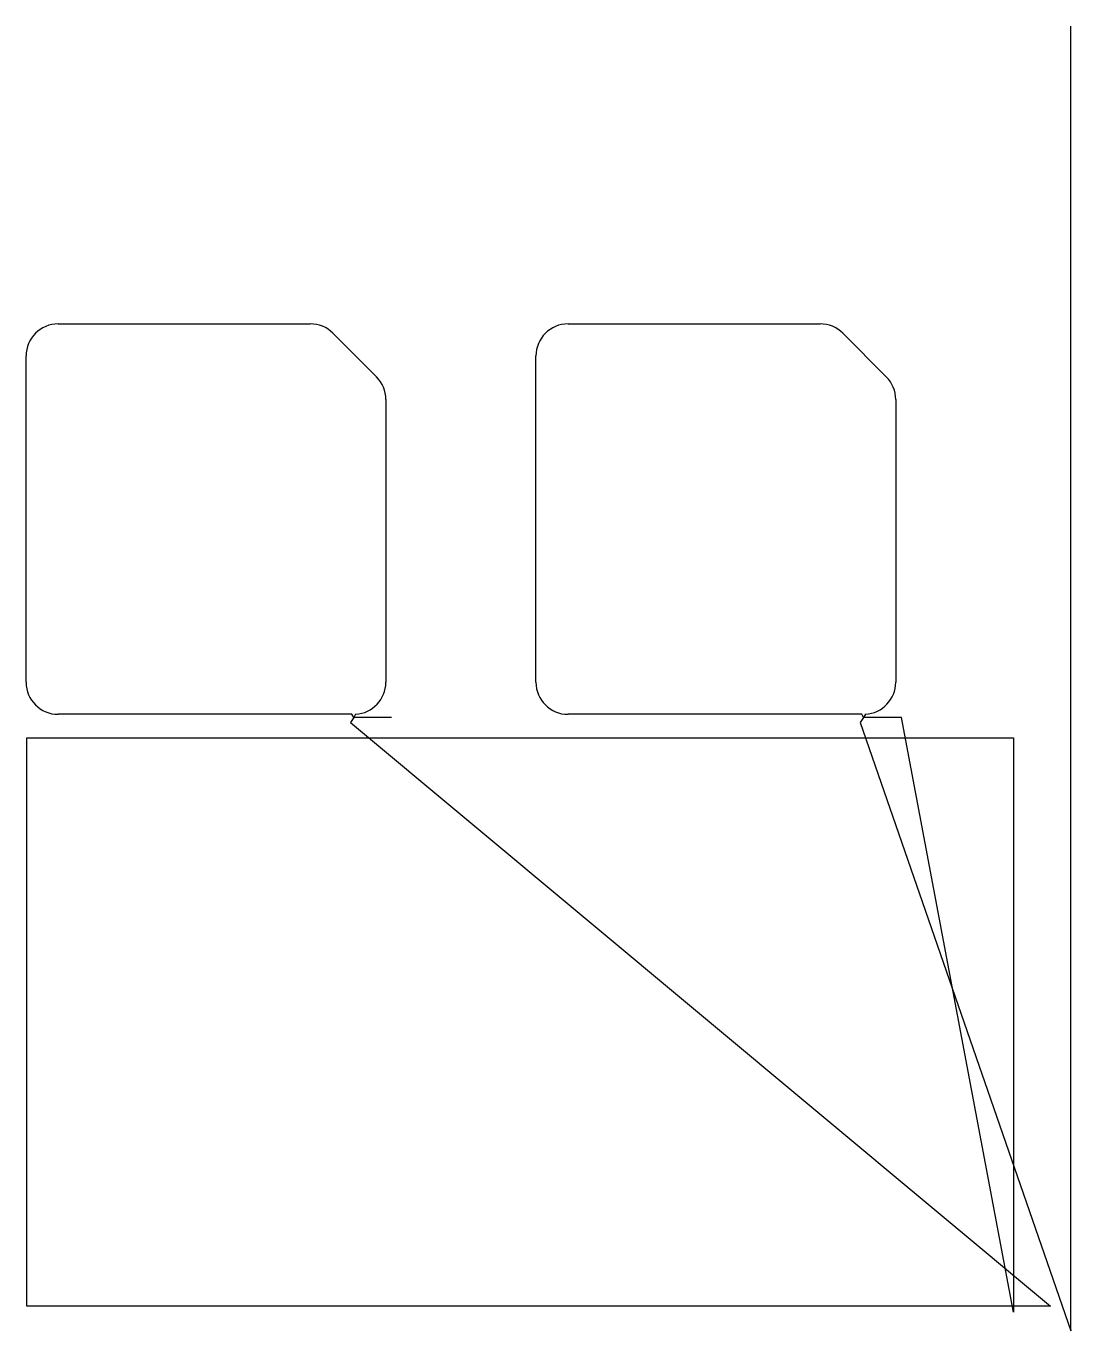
# Model space of a CAD drawing. Header units: metres. Extents: x 21 to 869, y 0 to 1060.
import ezdxf

# ---------------------------------------------------------------- set-up
doc = ezdxf.new("R2010")
doc.units = ezdxf.units.M

msp = doc.modelspace()

# ---------------------------------------------------------------- linework, layer by layer
at = {"layer": 'TOOL_0'}
for p, q in [((869.445, 1058.999), (869.445, 1059.999)), ((869.445, 0.999), (869.445, 1058.999)), ((47.03, 818.099), (251.675, 818.099)), ((461.093, 818.099), (665.738, 818.099)), ((270.13, 810.454), (305.485, 775.099)), ((684.193, 810.454), (719.548, 775.099)), ((20.93, 526.999), (20.93, 791.999)), ((434.993, 526.999), (434.993, 791.999)), ((313.13, 756.644), (313.13, 526.999)), ((727.193, 756.644), (727.193, 526.999)), ((285.53, 500.899), (47.03, 500.899)), ((287.067, 498.321), (284.316, 494.126)), ((287.067, 498.321), (285.53, 500.899)), ((288.529, 500.942), (287.067, 498.321)), ((317.812, 498.321), (287.067, 498.321)), ((699.593, 500.899), (461.093, 500.899)), ((701.13, 498.321), (698.379, 494.126)), ((701.13, 498.321), (699.593, 500.899)), ((702.592, 500.942), (701.13, 498.321)), ((731.875, 498.321), (701.13, 498.321)), ((822.959, 15.153), (731.875, 498.321)), ((284.316, 494.126), (853.006, 20.229)), ((698.379, 494.126), (869.445, -0.001)), ((21.459, 20.229), (21.459, 481.729)), ((21.459, 481.729), (822.959, 481.729)), ((822.959, 481.729), (822.959, 20.229)), ((822.959, 20.229), (21.459, 20.229)), ((853.006, 20.229), (822.959, 20.229)), ((822.959, 20.229), (822.959, 15.153)), ((869.445, -0.001), (869.445, 0.999)), ((869.445, 0.999), (869.445, -0.001)), ((869.445, -0.001), (869.445, 0.999))]:
    msp.add_line(p, q, dxfattribs=at)
for centre, radius, start, end in [((47.03, 791.999), 26.1, 90, 180), ((251.652, 791.943), 26.156, 45.051117, 89.949618), ((461.093, 791.999), 26.1, 90, 180), ((665.715, 791.943), 26.156, 45.051117, 89.949618), ((286.974, 756.621), 26.155, 0.050382, 44.948883), ((701.037, 756.621), 26.155, 0.050382, 44.948883), ((47.03, 526.999), 26.1, 180, 270), ((287.03, 526.999), 26.1, 273.292467, 0), ((461.093, 526.999), 26.1, 180, 270), ((701.093, 526.999), 26.1, 273.292467, 0)]:
    msp.add_arc(centre, radius, start, end, dxfattribs=at)

doc.saveas('drawing.dxf')
